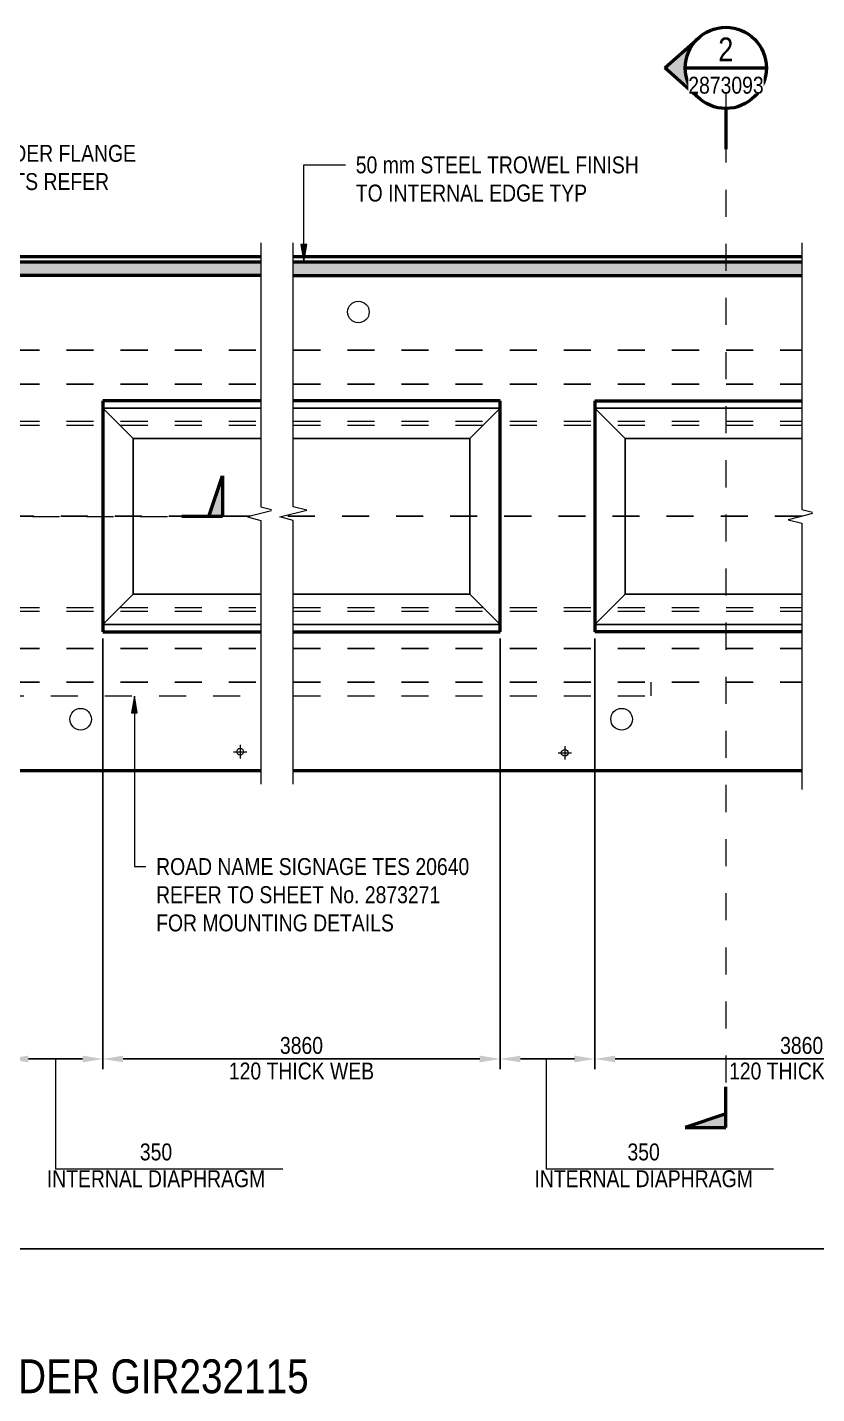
# Model space of a CAD drawing. Header units: metres. Extents: x 17.8 to 37.4, y 3.4 to 57.8.
# Drawn here: x 28.65 to 31.57, y 46.42 to 51.47 of the extents above; entities that cross this region are included whole.
import ezdxf

# ---------------------------------------------------------------- set-up
doc = ezdxf.new("R2010")
doc.units = ezdxf.units.M
for name, pattern in [('Dot_Section Line', [0.02, 0, -0.02]), ('JacobsCenter', [0.015, 0.009, -0.0015, 0.003, -0.0015]), ('JacobsDash', [0.0045, 0.003, -0.0015])]:
    doc.linetypes.add(name, pattern=pattern)
doc.layers.get('Defpoints').update_dxf_attribs({"color": 41})
for name, color, linetype, lineweight in [('A-ANNO-DIMS', 7, 'Continuous', 9), ('A-DETL', 7, 'Continuous', 13), ('A-DETL-GENF', 7, 'Continuous', 9), ('G-ANNO-SYMB', 7, 'Continuous', 9), ('G-ANNO-TEXT', 7, 'Continuous', 9)]:
    doc.layers.add(name, color=color, linetype=linetype, lineweight=lineweight)
doc.styles.add('Arial Narrow', font='ARIALN.TTF', dxfattribs={"height": 0.0625})
doc.styles.add('Arial Narrow_1', font='ARIALN.TTF', dxfattribs={"height": 0.125})
doc.styles.add('Arial Narrow_3', font='ARIALN.TTF', dxfattribs={"height": 0.0875})
doc.dimstyles.new('____ddd____', dxfattribs={"dimscale": 0.3048, "dimtxt": 0.063964, "dimasz": 0.246063, "dimexe": 0.123031, "dimexo": 0.082021, "dimgap": 0.04101, "dimtad": 1, "dimdec": 0, "dimlfac": 1000, "dimzin": 0, "dimdsep": 46, "dimtxsty": 'Arial Narrow', "dimsah": 1, "dimcen": 0.09, "dimaunit": 1, "dimadec": 4, "dimazin": 0, "dimtfac": 1, "dimtdec": 4, "dimtix": 1, "dimtmove": 0, "dimatfit": 3, "dimfxl": 1, "dimtvp": 1, "dimtolj": 1, "dimtzin": 0, "dimarcsym": 2})
doc.dimstyles.new('____ddd_____1', dxfattribs={"dimscale": 0.3048, "dimtxt": 0.063964, "dimasz": 0.246063, "dimexe": 0.123031, "dimexo": 0.082021, "dimgap": 0.04101, "dimtad": 1, "dimdec": 0, "dimlfac": 1000, "dimzin": 0, "dimdsep": 46, "dimtxsty": 'Arial Narrow', "dimsah": 1, "dimcen": 0.09, "dimaunit": 1, "dimadec": 4, "dimazin": 0, "dimtfac": 1, "dimtdec": 4, "dimtix": 1, "dimtmove": 2, "dimatfit": 3, "dimfxl": 1, "dimtvp": 1, "dimtolj": 1, "dimtzin": 0, "dimarcsym": 2})

# ---------------------------------------------------------------- blocks, each defined once
blk = doc.blocks.new('CS_DET_BreakLine_ViewScale - Std Break-6796482-DRG-2873092 - 1815 SUPER-T GIRDER_CONCRETE_EDGE GIRDERS_PLAN')
at = {"layer": 'A-DETL-GENF'}
for p, q in [((0.925, 0), (-0.05, 0)), ((0.9375, 0.05), (0.925, 0)), ((0.96, -0.0398), (0.9375, 0.05)), ((0.975, 0), (0.965, -0.0398)), ((1.95, 0), (0.975, 0))]:
    blk.add_line(p, q, dxfattribs=at)
blk = doc.blocks.new('CS_DET_BreakLine_ViewScale - Std Break-6796481-DRG-2873092 - 1815 SUPER-T GIRDER_CONCRETE_EDGE GIRDERS_PLAN')
at = {"layer": 'A-DETL-GENF'}
for p, q in [((0.925, 0), (-0.05, 0)), ((0.9375, 0.05), (0.925, 0)), ((0.9625, -0.05), (0.9375, 0.05)), ((0.975, 0), (0.9625, -0.05)), ((1.95, 0), (0.975, 0))]:
    blk.add_line(p, q, dxfattribs=at)
blk = doc.blocks.new('CS_DET_BreakLine_ViewScale - Std Break-V1-DRG-2873092 - 1815 SUPER-T GIRDER_CONCRETE_EDGE GIRDERS_PLAN')
at = {"layer": 'A-DETL-GENF'}
for p, q in [((0.935, 0), (-0.05, 0)), ((0.9475, 0.05), (0.935, 0)), ((0.97, -0.0398), (0.9475, 0.05)), ((0.985, 0), (0.975, -0.0398)), ((1.97, 0), (0.985, 0))]:
    blk.add_line(p, q, dxfattribs=at)
blk = doc.blocks.new('DIMBLOCK20-DRG-2873092 - 1815 SUPER-T GIRDER_CONCRETE_EDGE GIRDERS_PLAN')
at = {"layer": 'A-ANNO-DIMS', "color": 0, "lineweight": -2, "transparency": 16777216}
for p, q in [((28.5774, 49.2083), (28.5774, 47.6169)), ((28.9274, 49.2083), (28.9274, 47.6169)), ((28.6524, 47.6544), (28.8524, 47.6544))]:
    blk.add_line(p, q, dxfattribs=at)
at = {"layer": 'A-ANNO-DIMS', "color": 0, "transparency": 16777216}
for points in [[(28.6524, 47.6669), (28.6524, 47.6419), (28.5774, 47.6544)], [(28.8524, 47.6669), (28.8524, 47.6419), (28.9274, 47.6544)]]:
    blk.add_solid(points, dxfattribs=at)
at = {"layer": 'Defpoints', "color": 0, "transparency": 16777216}
for p in [(28.5774, 49.2333), (28.9274, 49.2333), (28.9274, 47.6544)]:
    blk.add_point(p, dxfattribs=at)
at = {"layer": 'A-ANNO-DIMS', "color": 0, "transparency": 16777216, "insert": (29.1239, 47.3105), "char_height": 0.0625, "width": 0.971041, "attachment_point": 5, "line_spacing_factor": 0.974696, "style": 'Arial Narrow'}
blk.add_mtext('\\A1;350', dxfattribs=at)
at = {"layer": 'A-ANNO-DIMS', "color": 0, "transparency": 16777216, "insert": (29.1239, 47.2115), "char_height": 0.0625, "width": 0.971041, "attachment_point": 5, "style": 'Arial Narrow'}
blk.add_mtext('\\A1;INTERNAL DIAPHRAGM', dxfattribs=at)
blk = doc.blocks.new('DIMBLOCK21-DRG-2873092 - 1815 SUPER-T GIRDER_CONCRETE_EDGE GIRDERS_PLAN')
at = {"layer": 'A-ANNO-DIMS', "color": 0, "lineweight": -2, "transparency": 16777216}
for p, q in [((28.9274, 49.2083), (28.9274, 47.6169)), ((30.396, 49.2083), (30.396, 47.6169)), ((29.0024, 47.6544), (30.321, 47.6544))]:
    blk.add_line(p, q, dxfattribs=at)
at = {"layer": 'A-ANNO-DIMS', "color": 0, "transparency": 16777216}
for points in [[(29.0024, 47.6669), (29.0024, 47.6419), (28.9274, 47.6544)], [(30.321, 47.6669), (30.321, 47.6419), (30.396, 47.6544)]]:
    blk.add_solid(points, dxfattribs=at)
at = {"layer": 'Defpoints', "color": 0, "transparency": 16777216}
for p in [(28.9274, 49.2333), (30.396, 49.2333), (30.396, 47.6544)]:
    blk.add_point(p, dxfattribs=at)
at = {"layer": 'A-ANNO-DIMS', "color": 0, "transparency": 16777216, "char_height": 0.0625, "width": 0.645736, "attachment_point": 5, "style": 'Arial Narrow'}
for s, insert in [('\\A1;3860\u200e', (29.6617, 47.7041)), ('\\A1;120 THICK WEB', (29.6617, 47.6096))]:
    blk.add_mtext(s, dxfattribs=dict(at, insert=insert))
blk = doc.blocks.new('DIMBLOCK22-DRG-2873092 - 1815 SUPER-T GIRDER_CONCRETE_EDGE GIRDERS_PLAN')
at = {"layer": 'A-ANNO-DIMS', "color": 0, "lineweight": -2, "transparency": 16777216}
for p, q in [((30.396, 49.2083), (30.396, 47.6169)), ((30.746, 49.2083), (30.746, 47.6169)), ((30.471, 47.6544), (30.671, 47.6544))]:
    blk.add_line(p, q, dxfattribs=at)
at = {"layer": 'A-ANNO-DIMS', "color": 0, "transparency": 16777216}
for points in [[(30.471, 47.6669), (30.471, 47.6419), (30.396, 47.6544)], [(30.671, 47.6669), (30.671, 47.6419), (30.746, 47.6544)]]:
    blk.add_solid(points, dxfattribs=at)
at = {"layer": 'Defpoints', "color": 0, "transparency": 16777216}
for p in [(30.396, 49.2333), (30.746, 49.2333), (30.746, 47.6544)]:
    blk.add_point(p, dxfattribs=at)
at = {"layer": 'A-ANNO-DIMS', "color": 0, "transparency": 16777216, "insert": (30.9266, 47.3105), "char_height": 0.0625, "width": 0.971041, "attachment_point": 5, "line_spacing_factor": 0.974696, "style": 'Arial Narrow'}
blk.add_mtext('\\A1;350', dxfattribs=at)
at = {"layer": 'A-ANNO-DIMS', "color": 0, "transparency": 16777216, "insert": (30.9266, 47.2115), "char_height": 0.0625, "width": 0.971041, "attachment_point": 5, "style": 'Arial Narrow'}
blk.add_mtext('\\A1;INTERNAL DIAPHRAGM', dxfattribs=at)
blk = doc.blocks.new('DIMBLOCK23-DRG-2873092 - 1815 SUPER-T GIRDER_CONCRETE_EDGE GIRDERS_PLAN')
at = {"layer": 'A-ANNO-DIMS', "color": 0, "lineweight": -2, "transparency": 16777216}
for p, q in [((30.746, 49.2083), (30.746, 47.6169)), ((32.2757, 49.2083), (32.2757, 47.6169)), ((30.821, 47.6544), (32.2007, 47.6544))]:
    blk.add_line(p, q, dxfattribs=at)
at = {"layer": 'A-ANNO-DIMS', "color": 0, "transparency": 16777216}
for points in [[(30.821, 47.6669), (30.821, 47.6419), (30.746, 47.6544)], [(32.2007, 47.6669), (32.2007, 47.6419), (32.2757, 47.6544)]]:
    blk.add_solid(points, dxfattribs=at)
at = {"layer": 'Defpoints', "color": 0, "transparency": 16777216}
for p in [(30.746, 49.2333), (32.2757, 49.2333), (32.2757, 47.6544)]:
    blk.add_point(p, dxfattribs=at)
at = {"layer": 'A-ANNO-DIMS', "color": 0, "transparency": 16777216, "char_height": 0.0625, "width": 0.645736, "attachment_point": 5, "style": 'Arial Narrow'}
for s, insert in [('\\A1;3860\u200e', (31.5109, 47.7041)), ('\\A1;120 THICK WEB', (31.5109, 47.6096))]:
    blk.add_mtext(s, dxfattribs=dict(at, insert=insert))
blk = doc.blocks.new('DIMBLOCK33-DRG-2873092 - 1815 SUPER-T GIRDER_CONCRETE_EDGE GIRDERS_PLAN')
at = {"layer": 'A-ANNO-DIMS', "color": 0, "lineweight": -2, "transparency": 16777216}
for p, q in [((19.2271, 49.6349), (19.2271, 46.9159)), ((35.9079, 49.6349), (35.9079, 46.9159)), ((19.3021, 46.9534), (35.8329, 46.9534))]:
    blk.add_line(p, q, dxfattribs=at)
at = {"layer": 'A-ANNO-DIMS', "color": 0, "transparency": 16777216}
for points in [[(19.3021, 46.9659), (19.3021, 46.9409), (19.2271, 46.9534)], [(35.8329, 46.9659), (35.8329, 46.9409), (35.9079, 46.9534)]]:
    blk.add_solid(points, dxfattribs=at)
at = {"layer": 'Defpoints', "color": 0, "transparency": 16777216}
for p in [(19.2271, 49.6599), (35.9079, 49.6599), (35.9079, 46.9534)]:
    blk.add_point(p, dxfattribs=at)
at = {"layer": 'A-ANNO-DIMS', "color": 0, "transparency": 16777216, "insert": (27.5675, 46.9972), "char_height": 0.0625, "width": 0.264386, "attachment_point": 5, "style": 'Arial Narrow'}
blk.add_mtext("\\A1;DIM 'L'", dxfattribs=at)
blk = doc.blocks.new('Drafting View - sectionTail-4870194-DRG-2873092 - 1815 SUPER-T GIRDER_CONCRETE_EDGE GIRDERS_PLAN')
at = {"layer": 'G-ANNO-SYMB'}
blk.add_hatch(color=256, dxfattribs=at).paths.add_polyline_path([(-0.006, 0.006), (-0.004, 0), (-0.006, 0)])
at = {"layer": 'G-ANNO-SYMB', "lineweight": 50}
for p, q in [((-0.006, 0.006), (-0.006, 0)), ((-0.004, 0), (-0.006, 0.006)), ((-0.006, 0), (-0.004, 0)), ((-0.006, 0), (0, 0))]:
    blk.add_line(p, q, dxfattribs=at)
blk = doc.blocks.new('Drafting View - SectionHead-4898858-DRG-2873092 - 1815 SUPER-T GIRDER_CONCRETE_EDGE GIRDERS_PLAN')
at = {"layer": 'G-ANNO-SYMB'}
h = blk.add_hatch(color=256, dxfattribs=at)
edge = h.paths.add_edge_path()
edge.add_line((-0.002, 0.009), (0.00247, 0.004))
edge.add_arc((-0.002, 0), 0.006, 41.8277, 138.1723)
edge.add_line((-0.00647, 0.004), (-0.002, 0.009))
at = {"layer": 'G-ANNO-SYMB', "lineweight": 50}
for p, q in [((-0.002, 0.009), (-0.00647, 0.004)), ((0.00247, 0.004), (-0.002, 0.009)), ((0.004, 0), (0.01, 0))]:
    blk.add_line(p, q, dxfattribs=at)
for start, end in [(360, 180), (180, 360)]:
    blk.add_arc((-0.002, 0), 0.006, start, end, dxfattribs=at)

msp = doc.modelspace()

# ---------------------------------------------------------------- hatches: boundary and pattern name
at = {"layer": 'A-DETL-GENF', "true_color": 0xd8d8d8}
h = msp.add_hatch(color=254, dxfattribs=at)
h.paths.add_polyline_path([(27.873264, 50.5499406), (27.873264, 50.5999406), (26.4370288, 50.5999406), (26.4370288, 50.5499406)])
h.paths.add_polyline_path([(25.6062291, 50.5499406), (26.3171045, 50.5499406), (26.3171045, 50.5999406), (25.2573438, 50.5999406), (25.2573438, 50.5499406)])
h.paths.add_polyline_path([(29.511597, 50.5499406), (29.511597, 50.5999406), (27.9931117, 50.5999406), (27.9931117, 50.5499406), (28.4971666, 50.5499406)])
msp.add_hatch(color=254, dxfattribs=at).paths.add_polyline_path([(31.511597, 50.5499406), (31.511597, 50.5999406), (29.6314447, 50.5999406), (29.6314447, 50.5499406), (29.6814447, 50.5499406)])
at = {"layer": 'G-ANNO-TEXT'}
for points in [[(29.67036, 50.6015062), (29.6813804, 50.6640062), (29.6593395, 50.6640062)], [(29.0437766, 48.9957851), (29.0327562, 48.9332851), (29.0547971, 48.9332851)]]:
    msp.add_hatch(color=256, dxfattribs=at).paths.add_polyline_path(points)

# ---------------------------------------------------------------- linework, layer by layer
at = {"layer": 'A-DETL', "lineweight": 50}
for p, q in [((27.9931117, 50.6199406), (29.511597, 50.6199406)), ((27.9931117, 50.5999406), (29.511597, 50.5999406)), ((29.6314447, 50.6199406), (31.511597, 50.6199406)), ((29.6314447, 50.5999406), (31.511597, 50.5999406)), ((29.511597, 50.5499406), (27.9931117, 50.5499406)), ((29.6314447, 50.5499406), (31.511597, 50.5499406)), ((28.9273544, 50.0869387), (28.9273544, 49.2332725)), ((29.511597, 50.0869387), (28.9273544, 50.0869387)), ((30.3960359, 50.0869387), (29.6314447, 50.0869387)), ((30.3960359, 49.2332725), (30.3960359, 50.0869387)), ((30.7460359, 50.0869387), (30.7460359, 49.2332725)), ((30.7460359, 50.0869387), (31.511597, 50.0869387)), ((28.9273544, 49.2332725), (29.511597, 49.2332725)), ((29.6314447, 49.2332725), (30.3960359, 49.2332725)), ((31.511597, 49.2332725), (30.7460359, 49.2332725)), ((27.9931117, 48.7199406), (29.511597, 48.7199406)), ((29.6314447, 48.7199406), (31.511597, 48.7199406))]:
    msp.add_line(p, q, dxfattribs=at)
at = {"layer": 'A-DETL', "linetype": 'JacobsDash', "lineweight": 25}
for p, q in [((27.9931117, 50.2734406), (29.511597, 50.2734406)), ((29.6314447, 50.2734406), (31.511597, 50.2734406)), ((27.9931117, 50.1483338), (29.511597, 50.1483338)), ((29.6314447, 50.1483338), (31.511597, 50.1483338)), ((27.9931117, 49.1715474), (29.511597, 49.1715474)), ((29.6314447, 49.1715474), (31.511597, 49.1715474)), ((27.9931117, 49.0464406), (29.511597, 49.0464406)), ((29.6314447, 49.0464406), (31.511597, 49.0464406))]:
    msp.add_line(p, q, dxfattribs=at)
at = {"layer": 'A-DETL', "lineweight": 25}
for p, q in [((28.9273544, 50.0592402), (29.0393544, 49.947365)), ((29.511597, 50.0592402), (28.9273544, 50.0592402)), ((30.3960359, 50.0592402), (29.6314447, 50.0592402)), ((30.2840359, 49.947365), (30.3960359, 50.0592402)), ((30.7460359, 50.0592402), (30.8580359, 49.947365)), ((30.7460359, 50.0592402), (31.511597, 50.0592402)), ((29.0393544, 49.3725161), (29.0393544, 49.947365)), ((29.0393544, 49.947365), (29.511597, 49.947365)), ((29.6314447, 49.947365), (30.2840359, 49.947365)), ((30.2840359, 49.3725161), (30.2840359, 49.947365)), ((30.8580359, 49.3725161), (30.8580359, 49.947365)), ((31.511597, 49.947365), (30.8580359, 49.947365)), ((29.0393544, 49.3725161), (28.9273544, 49.260641)), ((29.511597, 49.3725161), (29.0393544, 49.3725161)), ((29.6314447, 49.3725161), (30.2840359, 49.3725161)), ((30.3960359, 49.260641), (30.2840359, 49.3725161)), ((30.8580359, 49.3725161), (30.7460359, 49.260641)), ((31.511597, 49.3725161), (30.8580359, 49.3725161)), ((28.9273544, 49.260641), (29.511597, 49.260641)), ((29.6314447, 49.260641), (30.3960359, 49.260641)), ((31.511597, 49.260641), (30.7460359, 49.260641))]:
    msp.add_line(p, q, dxfattribs=at)
at = {"layer": 'A-DETL', "color": 8, "linetype": 'JacobsDash', "lineweight": 18, "true_color": 0x808080}
for p, q in [((27.9931117, 50.0114826), (29.511597, 50.0114826)), ((27.9931117, 49.9972565), (29.511597, 49.9972565)), ((29.6314447, 50.0114826), (31.511597, 50.0114826)), ((29.6314447, 49.9972565), (31.511597, 49.9972565)), ((27.9931117, 49.3229548), (29.511597, 49.3229548)), ((27.9931117, 49.3087287), (29.511597, 49.3087287)), ((29.6314447, 49.3229548), (31.511597, 49.3229548)), ((29.6314447, 49.3087287), (31.511597, 49.3087287))]:
    msp.add_line(p, q, dxfattribs=at)
at = {"layer": 'A-DETL', "linetype": 'JacobsCenter', "lineweight": 25}
for p, q in [((29.471597, 49.6599406), (28.0331117, 49.6599406)), ((31.511597, 49.6599406), (29.6075302, 49.6599406))]:
    msp.add_line(p, q, dxfattribs=at)
at = {"layer": 'A-DETL', "color": 143, "linetype": 'JacobsDash', "lineweight": 18, "true_color": 0x78aac8}
for p, q in [((30.9551027, 48.9964406), (30.9551027, 49.0464406)), ((28.1351027, 48.9964406), (29.511597, 48.9964406)), ((29.6314447, 48.9964406), (30.9551027, 48.9964406))]:
    msp.add_line(p, q, dxfattribs=at)
at = {"layer": 'A-DETL', "linetype": 'JacobsCenter', "lineweight": 9}
for p, q in [((29.4100958, 48.790085), (29.4600958, 48.790085)), ((29.4350957, 48.8150848), (29.4350957, 48.7650848)), ((30.6100888, 48.785988), (30.6600888, 48.785988)), ((30.6350887, 48.8109878), (30.6350887, 48.7609878))]:
    msp.add_line(p, q, dxfattribs=at)
at = {"layer": 'A-DETL', "lineweight": 18}
for p, q in [((28.7527191, 47.6531333), (28.7527191, 47.2481333)), ((30.5664006, 47.6531333), (30.5664006, 47.2481333)), ((28.7527191, 47.2481333), (29.5927191, 47.2481333)), ((30.5664006, 47.2481333), (31.4064006, 47.2481333))]:
    msp.add_line(p, q, dxfattribs=at)
at = {"layer": 'A-DETL'}
for centre in [(29.8720213, 50.4149406), (28.8453208, 48.9099406), (30.8453208, 48.9099406)]:
    msp.add_circle(centre, 0.04, dxfattribs=at)
at = {"layer": 'A-DETL', "lineweight": 18}
for centre in [(29.4350958, 48.7900855), (30.6350888, 48.7859885)]:
    msp.add_circle(centre, 0.0125, dxfattribs=at)
at = {"layer": 'G-ANNO-SYMB', "lineweight": 50}
msp.add_line((31.0806271, 51.3169451), (31.3806271, 51.3169451), dxfattribs=at)
at = {"layer": 'G-ANNO-SYMB', "color": 7, "linetype": 'Dot_Section Line', "true_color": 0xffffff}
for p, q in [((31.2306271, 51.2669451), (31.2306271, 47.5512518)), ((28.266715, 49.6591082), (29.2194151, 49.6591082))]:
    msp.add_line(p, q, dxfattribs=at)
at = {"layer": 'G-ANNO-TEXT'}
for p, q in [((29.67036, 50.9586648), (29.8249701, 50.9586648)), ((29.67036, 50.6015062), (29.67036, 50.9586648)), ((29.6813804, 50.6640062), (29.6593395, 50.6640062)), ((29.6593395, 50.6640062), (29.67036, 50.6015062)), ((29.67036, 50.6015062), (29.6813804, 50.6640062)), ((29.0437766, 48.9957851), (29.0327562, 48.9332851)), ((29.0547971, 48.9332851), (29.0437766, 48.9957851)), ((29.0437766, 48.9957851), (29.0437766, 48.3656064)), ((29.0327562, 48.9332851), (29.0547971, 48.9332851)), ((29.0437766, 48.3656064), (29.0867742, 48.3656064))]:
    msp.add_line(p, q, dxfattribs=at)

# ---------------------------------------------------------------- block references
at = {"layer": 'A-DETL-GENF'}
for name, p, rotation in [('CS_DET_BreakLine_ViewScale - Std Break-6796482-DRG-2873092 - 1815 SUPER-T GIRDER_CONCRETE_EDGE GIRDERS_PLAN', (29.511597, 48.7199406), 90.00000000000017), ('CS_DET_BreakLine_ViewScale - Std Break-6796481-DRG-2873092 - 1815 SUPER-T GIRDER_CONCRETE_EDGE GIRDERS_PLAN', (29.6314447, 50.6199406), 270.0000000000006), ('CS_DET_BreakLine_ViewScale - Std Break-V1-DRG-2873092 - 1815 SUPER-T GIRDER_CONCRETE_EDGE GIRDERS_PLAN', (31.511597, 48.6999406), 90.00000000000017)]:
    msp.add_blockref(name, p, dxfattribs=dict(at, rotation=rotation))
at = {"layer": 'G-ANNO-SYMB', "lineweight": 50, "extrusion": (0, 0, -1), "xscale": 24.99999999999999, "yscale": 24.99999999999999, "zscale": 24.99999999999999, "rotation": 270.0000000000004}
msp.add_blockref('Drafting View - SectionHead-4898858-DRG-2873092 - 1815 SUPER-T GIRDER_CONCRETE_EDGE GIRDERS_PLAN', (-31.2306271, 51.2669451), dxfattribs=at)
at = {"layer": 'G-ANNO-SYMB', "lineweight": 50, "extrusion": (0, 0, -1), "xscale": 24.99999999999999, "yscale": 24.99999999999999, "zscale": 24.99999999999999}
msp.add_blockref('Drafting View - sectionTail-4870194-DRG-2873092 - 1815 SUPER-T GIRDER_CONCRETE_EDGE GIRDERS_PLAN', (-29.2194151, 49.6591082), dxfattribs=at)
at = {"layer": 'G-ANNO-SYMB', "lineweight": 50, "xscale": 24.99999999999999, "yscale": 24.99999999999999, "zscale": 24.99999999999999, "rotation": 89.99999999999937}
msp.add_blockref('Drafting View - sectionTail-4870194-DRG-2873092 - 1815 SUPER-T GIRDER_CONCRETE_EDGE GIRDERS_PLAN', (31.2306271, 47.5512518), dxfattribs=at)

# ---------------------------------------------------------------- texts
at = {"layer": 'G-ANNO-TEXT', "attachment_point": 1, "bg_fill": 3, "box_fill_scale": 1, "bg_fill_color": 256, "bg_fill_transparency": 0}
for s, insert, char_height, style in [('PENETRATIONS IN GIRDER FLANGE ', (27.7971041, 51.032414), 0.0625, 'Arial Narrow'), ('50 mm STEEL TROWEL FINISH ', (29.8624701, 50.9899148), 0.0625, 'Arial Narrow'), ('FOR HANGER SUPPORTS REFER ', (27.7971041, 50.9282343), 0.0625, 'Arial Narrow'), ('TO INTERNAL EDGE TYP', (29.8624701, 50.8857351), 0.0625, 'Arial Narrow'), ('PLAN -1815 DEEP SUPER-T GIRDER -EDGE GIRDER GIR232115', (25.3523895, 46.544326), 0.125, 'Arial Narrow_1')]:
    msp.add_mtext(s, dxfattribs=dict(at, insert=insert, char_height=char_height, style=style))

# ---------------------------------------------------------------- dimensions: what is measured, and where the dimension line sits
at = {"layer": 'A-ANNO-DIMS'}
for base, p1, p2, text, override, picture, middle in [((35.9079433, 46.9533826), (19.2270977, 49.6599406), (35.9079433, 49.6599406), "DIM 'L'", {"dimpost": '<>', "dimfxl": 16.680846}, 'DIMBLOCK33-DRG-2873092 - 1815 SUPER-T GIRDER_CONCRETE_EDGE GIRDERS_PLAN', (27.5675205, 46.9971539)), ((30.3960359, 47.654393), (28.9273544, 49.2332725), (30.3960359, 49.2332725), '3860\u200e\\X120 THICK WEB', {"dimpost": '<>', "dimfxl": 1.468682}, 'DIMBLOCK21-DRG-2873092 - 1815 SUPER-T GIRDER_CONCRETE_EDGE GIRDERS_PLAN', (29.6616951, 47.654393)), ((32.2756874, 47.654393), (30.7460359, 49.2332725), (32.2756874, 49.2332725), '3860\u200e\\X120 THICK WEB', {"dimpost": '<>', "dimfxl": 1.529651}, 'DIMBLOCK23-DRG-2873092 - 1815 SUPER-T GIRDER_CONCRETE_EDGE GIRDERS_PLAN', (31.5108616, 47.654393))]:
    dim = msp.add_linear_dim(base=base, p1=p1, p2=p2, text=text, dimstyle='____ddd____', override=override, dxfattribs=at)
    dim.commit()
    dim.dimension.update_dxf_attribs({"geometry": picture, "text_midpoint": middle})
for base, p1, p2, picture, middle in [((28.9273544, 47.654393), (28.5773544, 49.2332725), (28.9273544, 49.2332725), 'DIMBLOCK20-DRG-2873092 - 1815 SUPER-T GIRDER_CONCRETE_EDGE GIRDERS_PLAN', (29.1238773, 47.256296)), ((30.7460359, 47.654393), (30.3960359, 49.2332725), (30.7460359, 49.2332725), 'DIMBLOCK22-DRG-2873092 - 1815 SUPER-T GIRDER_CONCRETE_EDGE GIRDERS_PLAN', (30.9266437, 47.256296))]:
    dim = msp.add_linear_dim(base=base, p1=p1, p2=p2, text='<>\\XINTERNAL DIAPHRAGM', dimstyle='____ddd_____1', override={"dimpost": '<>', "dimfxl": 0.35}, dxfattribs=at)
    dim.commit()
    dim.dimension.update_dxf_attribs({"geometry": picture, "text_midpoint": middle, "dimtype": 160})

# ---------------------------------------------------------------- next in the draw order: texts
at = {"layer": 'G-ANNO-SYMB', "insert": (31.2024916, 51.4293687), "char_height": 0.0875, "attachment_point": 1, "style": 'Arial Narrow_3', "bg_fill": 3, "box_fill_scale": 1, "bg_fill_color": 256, "bg_fill_transparency": 0}
msp.add_mtext('2', dxfattribs=at)
at = {"layer": 'G-ANNO-SYMB', "insert": (31.0917416, 51.2843532), "char_height": 0.0625, "attachment_point": 1, "style": 'Arial Narrow', "bg_fill": 3, "box_fill_scale": 1, "bg_fill_color": 256, "bg_fill_true_color": 13158600, "bg_fill_transparency": 0}
msp.add_mtext('2873093', dxfattribs=at)
at = {"layer": 'G-ANNO-TEXT', "char_height": 0.0625, "attachment_point": 1, "style": 'Arial Narrow', "bg_fill": 3, "box_fill_scale": 1, "bg_fill_color": 256, "bg_fill_true_color": 13158600, "bg_fill_transparency": 0}
for s, insert in [('ROAD NAME SIGNAGE TES 20640 ', (29.1242742, 48.3968564)), ('REFER TO SHEET No. 2873271 ', (29.1242742, 48.2926767)), ('FOR MOUNTING DETAILS', (29.1242742, 48.188497))]:
    msp.add_mtext(s, dxfattribs=dict(at, insert=insert))

doc.saveas('drawing.dxf')
